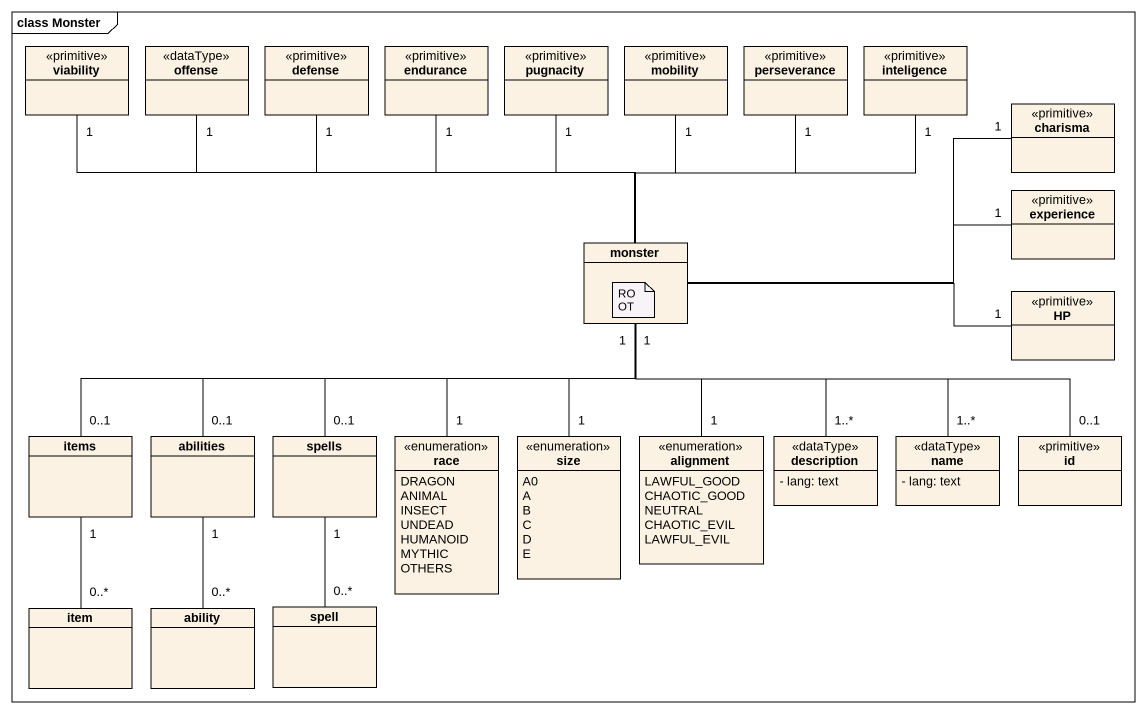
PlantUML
@startuml
mainframe class Monster
hide circle
hide empty members
skinparam classAttributeIconSize 0
class viability <<primitive>>
class offense <<dataType>>
class defense <<primitive>>
class endurance <<primitive>>
class pugnacity <<primitive>>
class mobility <<primitive>>
class perseverance <<primitive>>
class inteligence <<primitive>>
class charisma <<primitive>>
class experience <<primitive>>
class monster
class HP <<primitive>>
class items
class abilities
class spells
enum race {
  DRAGON
  ANIMAL
  INSECT
  UNDEAD
  HUMANOID
  MYTHIC
  OTHERS
}
enum size {
  A0
  A
  B
  C
  D
  E
}
enum alignment {
  LAWFUL_GOOD
  CHAOTIC_GOOD
  NEUTRAL
  CHAOTIC_EVIL
  LAWFUL_EVIL
}
class description <<dataType>> {
  - lang: text
}
class name <<dataType>> {
  - lang: text
}
class id <<primitive>>
class item
class ability
class spell
monster -left- "1" viability
monster -left- "1" offense
monster -up- "1" defense
monster -up- "1" endurance
monster -up- "1" pugnacity
monster -up- "1" mobility
monster -up- "1" perseverance
monster -up- "1" inteligence
monster -right- "1" charisma
monster -right- "1" experience
monster -right- "1" HP
monster -left- "0..1" items
monster "1" -left- "0..1" abilities
monster -- "0..1" spells
monster -- "1" race
monster -- "1" size
monster -- "1" alignment
monster "1" -- "1..*" description
monster -- "1..*" name
monster -right- "0..1" id
items "1" -- "0..*" item
abilities "1" -- "0..*" ability
spells "1" -- "0..*" spell
note as N1
  ROOT
end note
@enduml
